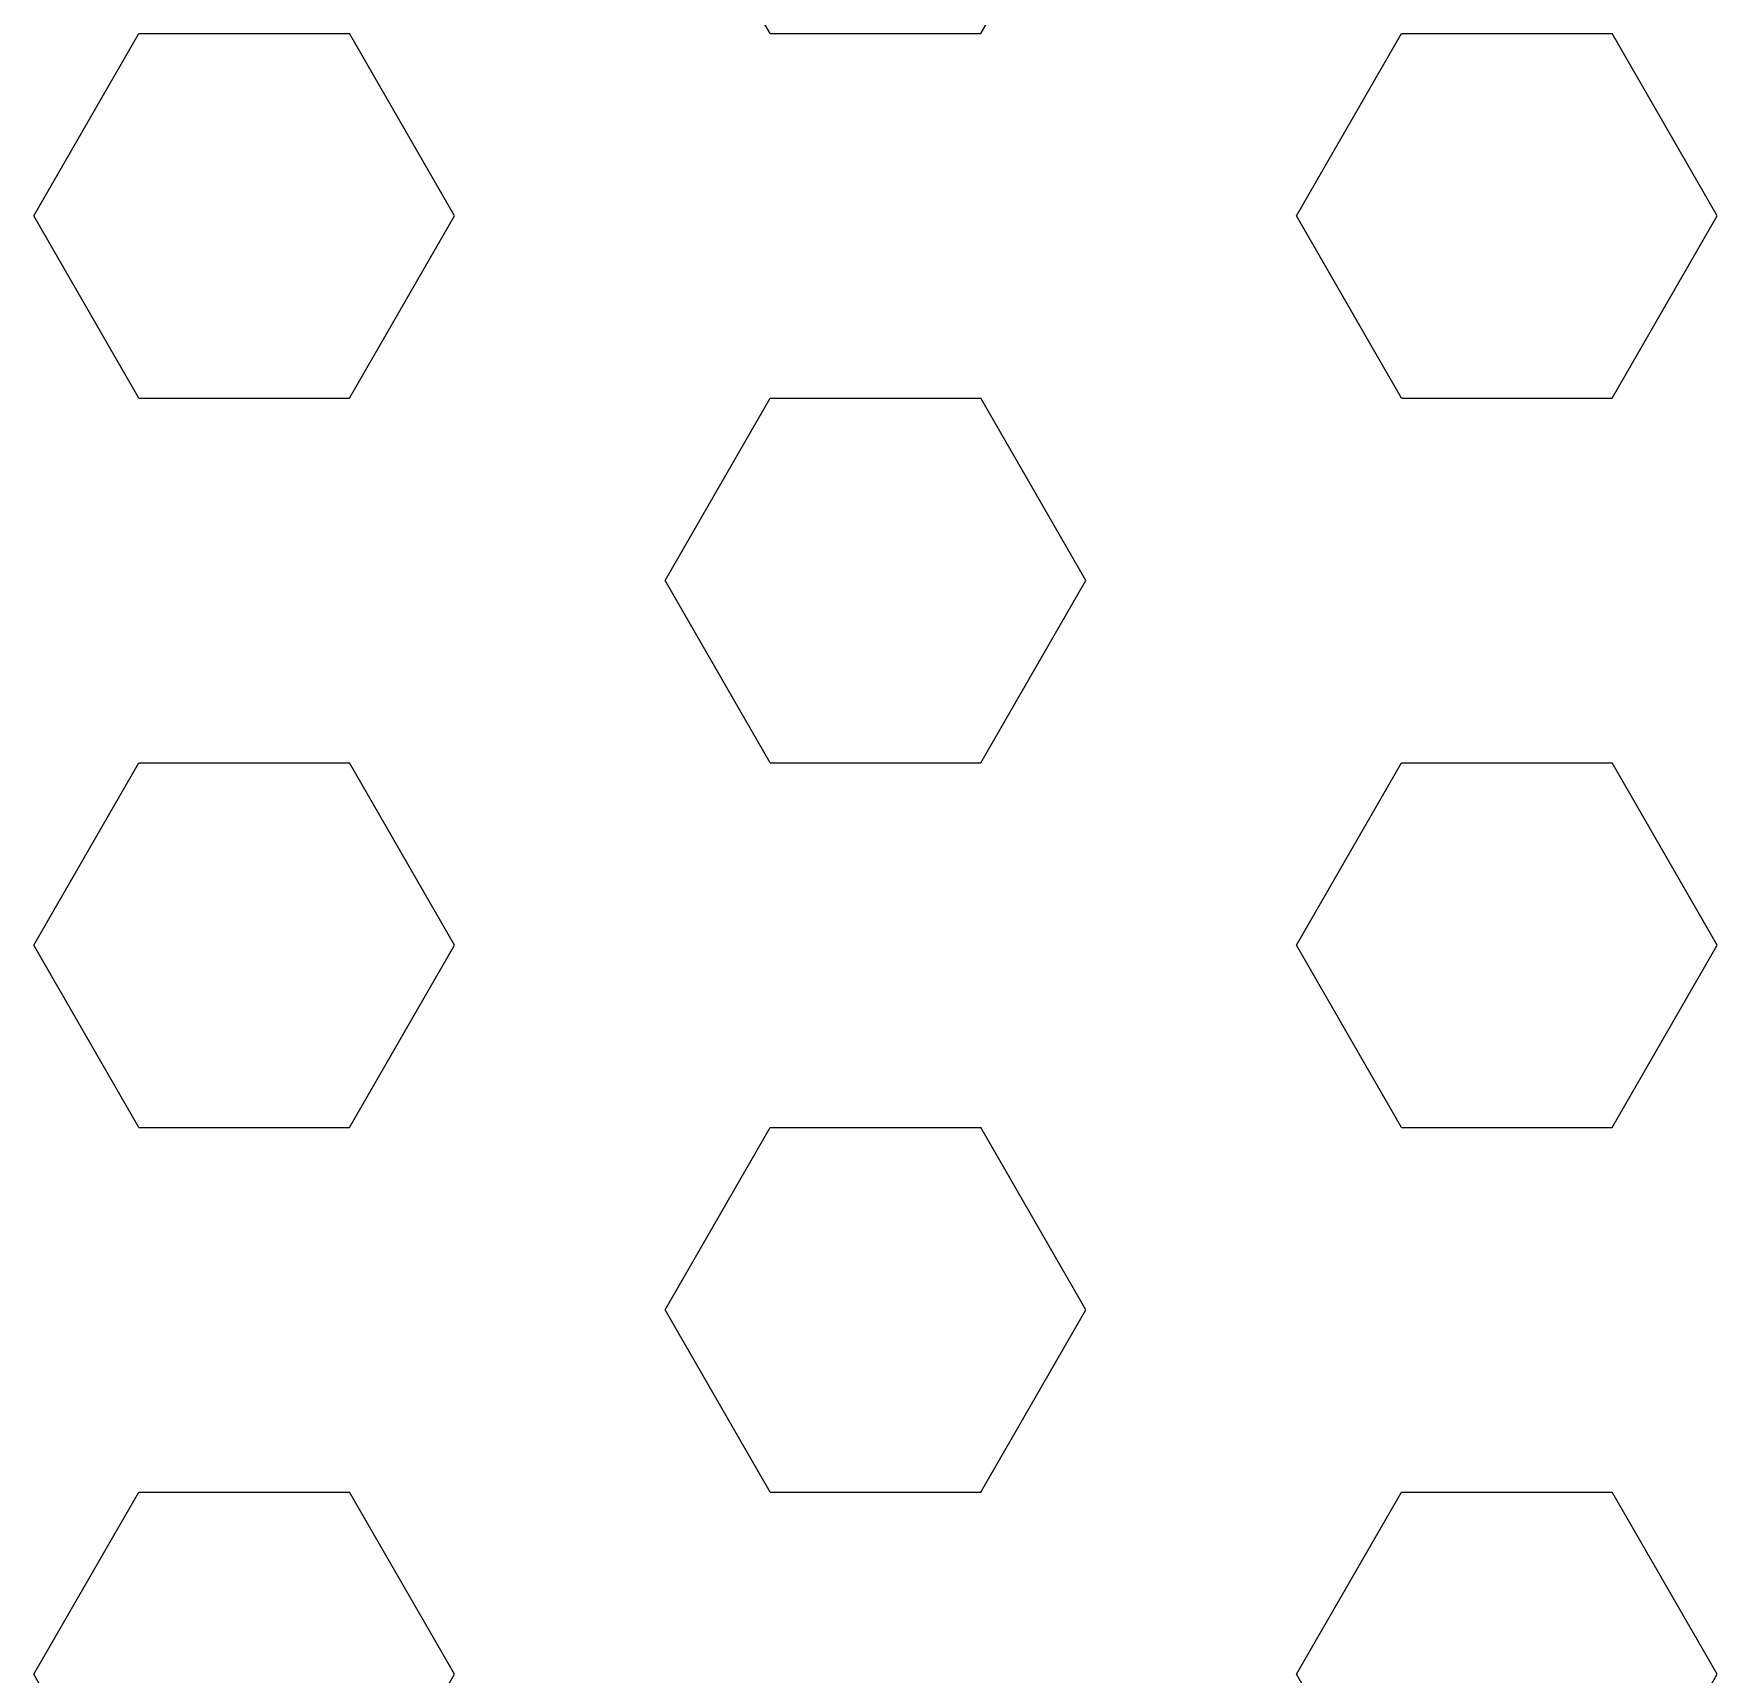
# Model space of a CAD drawing. Header units: millimetres. Extents: x 331487 to 517269, y 198509 to 399936.
# Drawn here: x 396222 to 397222, y 383162 to 384136 of the extents above; entities that cross this region are included whole.
import ezdxf

# ---------------------------------------------------------------- set-up
doc = ezdxf.new("R2010")
doc.units = ezdxf.units.MM
doc.header["$MEASUREMENT"] = 0
doc.linetypes.add('DASHED', pattern=[0.75, 0.5, -0.25])
doc.layers.add('9th_Sunk', color=251, linetype='DASHED', lineweight=5)

msp = doc.modelspace()

# ---------------------------------------------------------------- linework, layer by layer
at = {"layer": '9th_Sunk', "linetype": 'Continuous'}
for p, q in [((396659.8, 384136.3), (396597.3, 384244.5)), ((396784.8, 384136.3), (396847.3, 384244.5)), ((396222.3, 384028), (396284.8, 384136.3)), ((396284.8, 384136.3), (396409.8, 384136.3)), ((396472.3, 384028), (396409.8, 384136.3)), ((396659.8, 384136.3), (396784.8, 384136.3)), ((396972.3, 384028), (397034.8, 384136.3)), ((397034.8, 384136.3), (397159.8, 384136.3)), ((397222.3, 384028), (397159.8, 384136.3)), ((396284.8, 383919.8), (396222.3, 384028)), ((396409.8, 383919.8), (396472.3, 384028)), ((397034.8, 383919.8), (396972.3, 384028)), ((397159.8, 383919.8), (397222.3, 384028)), ((396284.8, 383919.8), (396409.8, 383919.8)), ((396597.3, 383811.5), (396659.8, 383919.8)), ((396659.8, 383919.8), (396784.8, 383919.8)), ((396847.3, 383811.5), (396784.8, 383919.8)), ((397034.8, 383919.8), (397159.8, 383919.8)), ((396659.8, 383703.3), (396597.3, 383811.5)), ((396784.8, 383703.3), (396847.3, 383811.5)), ((396222.3, 383595), (396284.8, 383703.3)), ((396284.8, 383703.3), (396409.8, 383703.3)), ((396472.3, 383595), (396409.8, 383703.3)), ((396659.8, 383703.3), (396784.8, 383703.3)), ((396972.3, 383595), (397034.8, 383703.3)), ((397034.8, 383703.3), (397159.8, 383703.3)), ((397222.3, 383595), (397159.8, 383703.3)), ((396284.8, 383486.7), (396222.3, 383595)), ((396409.8, 383486.7), (396472.3, 383595)), ((397034.8, 383486.7), (396972.3, 383595)), ((397159.8, 383486.7), (397222.3, 383595)), ((396284.8, 383486.7), (396409.8, 383486.7)), ((396597.3, 383378.5), (396659.8, 383486.7)), ((396659.8, 383486.7), (396784.8, 383486.7)), ((396847.3, 383378.5), (396784.8, 383486.7)), ((397034.8, 383486.7), (397159.8, 383486.7)), ((396659.8, 383270.2), (396597.3, 383378.5)), ((396784.8, 383270.2), (396847.3, 383378.5)), ((396222.3, 383162), (396284.8, 383270.2)), ((396284.8, 383270.2), (396409.8, 383270.2)), ((396472.3, 383162), (396409.8, 383270.2)), ((396659.8, 383270.2), (396784.8, 383270.2)), ((396972.3, 383162), (397034.8, 383270.2)), ((397034.8, 383270.2), (397159.8, 383270.2)), ((397222.3, 383162), (397159.8, 383270.2)), ((396284.8, 383053.7), (396222.3, 383162)), ((396409.8, 383053.7), (396472.3, 383162)), ((397034.8, 383053.7), (396972.3, 383162)), ((397159.8, 383053.7), (397222.3, 383162))]:
    msp.add_line(p, q, dxfattribs=at)

doc.saveas('drawing.dxf')
